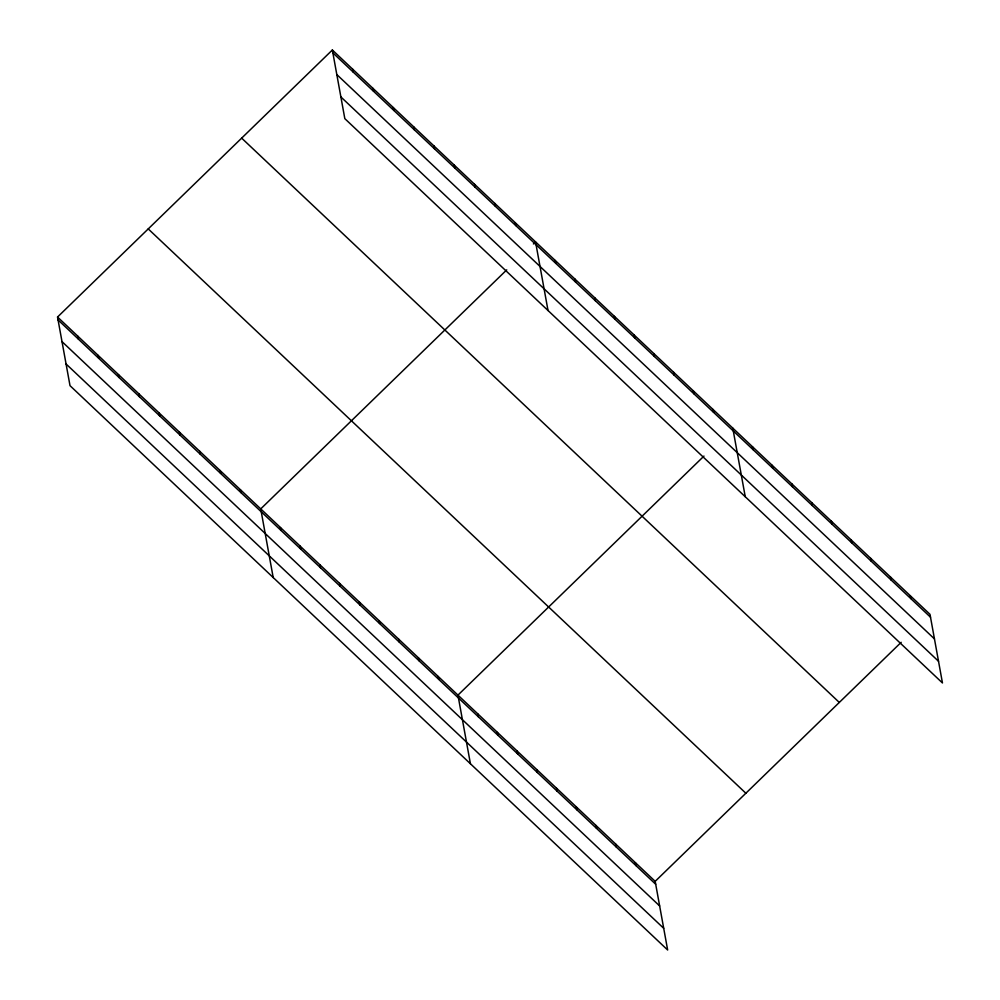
<?xml version="1.0" encoding="UTF-8"?>
<svg xmlns="http://www.w3.org/2000/svg" width="1000" height="1000" viewBox="0 0 1000 1000"><rect width="100%" height="100%" fill="white"/><g stroke="black" fill="none" stroke-linecap="round" stroke-linejoin="round"><path stroke-width="1.5" d="M57.538 317.038L655.175 881.35L667.65 950L70.013 385.675L57.538 317.038L332.35 50L929.987 614.325L942.463 682.962L344.825 118.65L332.35 50M506.75 269.862L260.725 508.9L273.2 577.55M533.413 243.938L535.55 241.875L548.025 310.512M703.962 456.087L457.95 695.125L470.425 763.775M655.175 881.35L901.188 642.312M332.875 52.875L930.512 617.2M336.825 74.575L934.463 638.9M340.887 96.938L938.525 661.263M241.663 138.125L839.3 702.438M148.225 228.912L745.863 793.238M58.05 319.913L655.688 884.237M62 341.613L659.638 905.938M66.062 363.975L663.7 928.3M910.275 595.7L910.8 598.575M890.55 577.075L891.075 579.95M870.825 558.45L871.35 561.325M851.1 539.825L851.625 542.712M831.388 521.213L831.9 524.087M811.663 502.587L812.188 505.462M791.938 483.963L792.463 486.838M772.212 465.337L772.738 468.212M752.5 446.712L753.012 449.6M732.775 428.1L745.25 496.737M713.05 409.475L713.575 412.35M693.325 390.85L693.85 393.725M673.6 372.225L674.125 375.1M653.888 353.6L654.412 356.488M634.163 334.988L634.688 337.863M614.438 316.363L614.963 319.237M594.712 297.738L595.237 300.613M575 279.113L575.513 281.988M555.275 260.487L555.8 263.363M635.45 862.738L635.975 865.612M515.237 222.688L515.75 225.562M615.725 844.112L616.25 846.988M494.913 203.5L495.438 206.375M596 825.487L596.525 828.363M474.588 184.312L475.112 187.188M576.287 806.862L576.8 809.737M454.275 165.125L454.8 168M556.562 788.238L557.087 791.125M433.95 145.938L434.475 148.812M536.838 769.625L537.362 772.5M413.638 126.75L414.15 129.625M517.112 751L517.638 753.875M393.312 107.562L393.837 110.438M497.4 732.375L497.912 735.25M373 88.375L373.512 91.25M477.675 713.75L478.2 716.625M352.675 69.188L353.2 72.062M438.225 676.513L438.75 679.388M418.5 657.887L419.025 660.763M398.787 639.263L399.312 642.138M379.062 620.638L379.588 623.513M359.338 602.013L359.862 604.9M339.613 583.4L340.138 586.275M319.9 564.775L320.412 567.65M300.175 546.15L300.7 549.025M280.45 527.525L280.975 530.4M240.413 489.712L240.938 492.6M220.087 470.525L220.613 473.413M199.775 451.337L200.287 454.225M179.45 432.163L179.975 435.037M159.125 412.975L159.65 415.85M138.812 393.787L139.338 396.662M118.488 374.6L119.012 377.475M98.175 355.412L98.7 358.288M77.85 336.225L78.375 339.1"/></g></svg>
